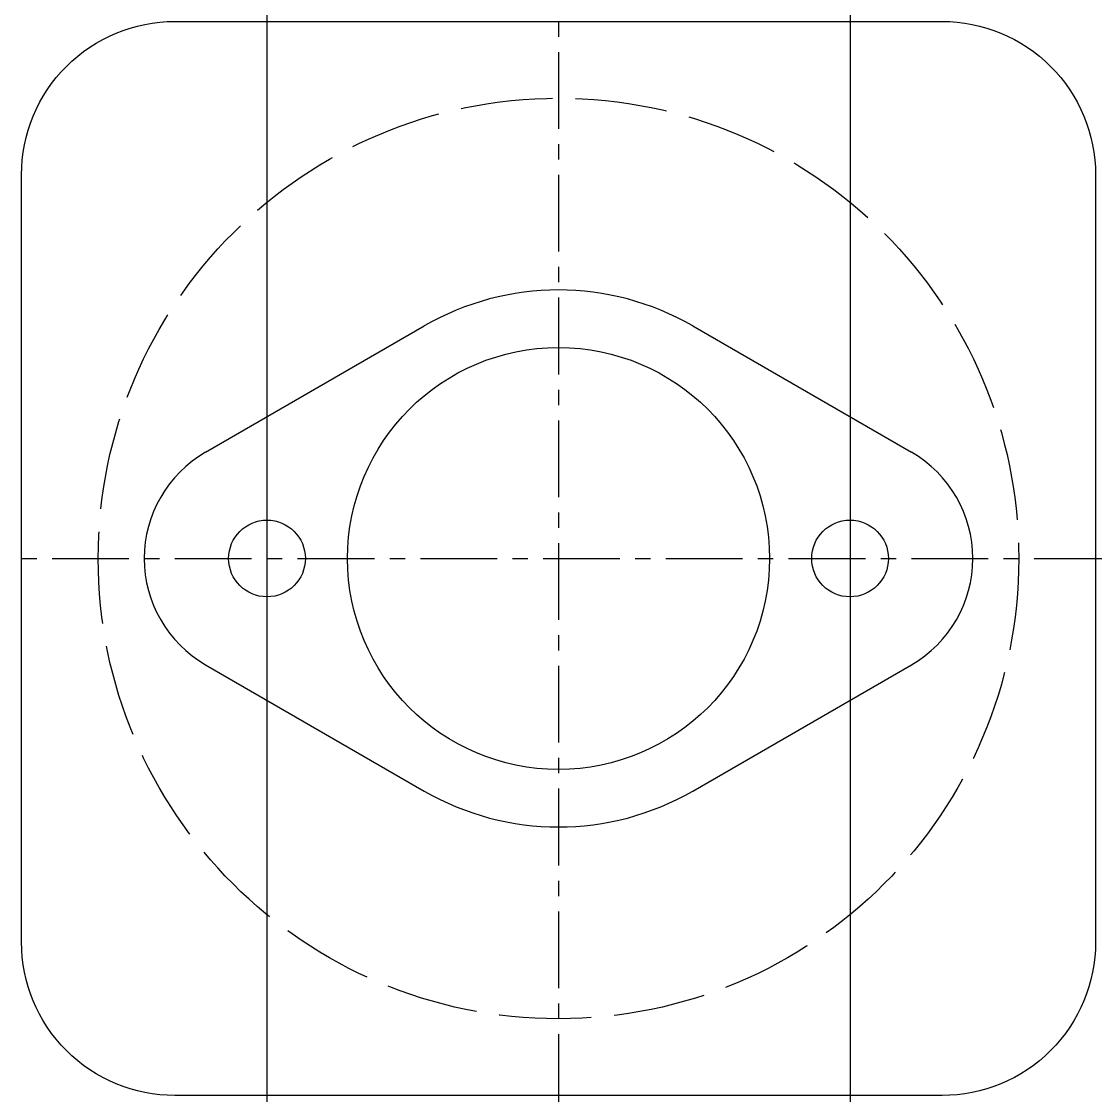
# Model space of a CAD drawing. Header units: inches. Extents: x 126 to 266, y 236 to 376.
import ezdxf

# ---------------------------------------------------------------- set-up
doc = ezdxf.new("R2010")
doc.units = ezdxf.units.IN
doc.header["$MEASUREMENT"] = 0
doc.linetypes.add('ACAD_ISO02W100', pattern=[15, 12, -3])
doc.linetypes.add('CENTER', pattern=[2, 1.25, -0.25, 0.25, -0.25])

msp = doc.modelspace()

# ---------------------------------------------------------------- linework, layer by layer
for p, q in [((150.17, 320.04), (178.67, 336.5)), ((213.67, 336.5), (242.17, 320.04)), ((150.17, 292.33), (178.67, 275.88)), ((213.67, 275.88), (242.17, 292.33))]:
    msp.add_line(p, q)
for p in [(158.17, 376.19), (234.17, 376.19)]:
    msp.add_xline(p, (0, -1))
at = {"linetype": 'CENTER', "ltscale": 8}
for p, direction in [((196.17, 376.19), (0, -1)), ((126.17, 306.19), (1, 0))]:
    msp.add_xline(p, direction, dxfattribs=at)
msp.add_lwpolyline([(146.17, 376.19), (246.17, 376.19, -0.414214), (266.17, 356.19), (266.17, 256.19, -0.414214), (246.17, 236.19), (146.17, 236.19, -0.414214), (126.17, 256.19), (126.17, 356.19, -0.414214)], format="xyb", close=True)
at = {"linetype": 'ACAD_ISO02W100'}
msp.add_circle((196.17, 306.19), 60, dxfattribs=at)
for centre, radius in [((196.17, 306.19), 27.5), ((158.17, 306.19), 5), ((234.17, 306.19), 5)]:
    msp.add_circle(centre, radius)
for centre, radius, start, end in [((196.17, 306.19), 35, 60, 120), ((158.17, 306.19), 16, 120, 240), ((234.17, 306.19), 16, 300, 60), ((196.17, 306.19), 35, 240, 300)]:
    msp.add_arc(centre, radius, start, end)

doc.saveas('drawing.dxf')
